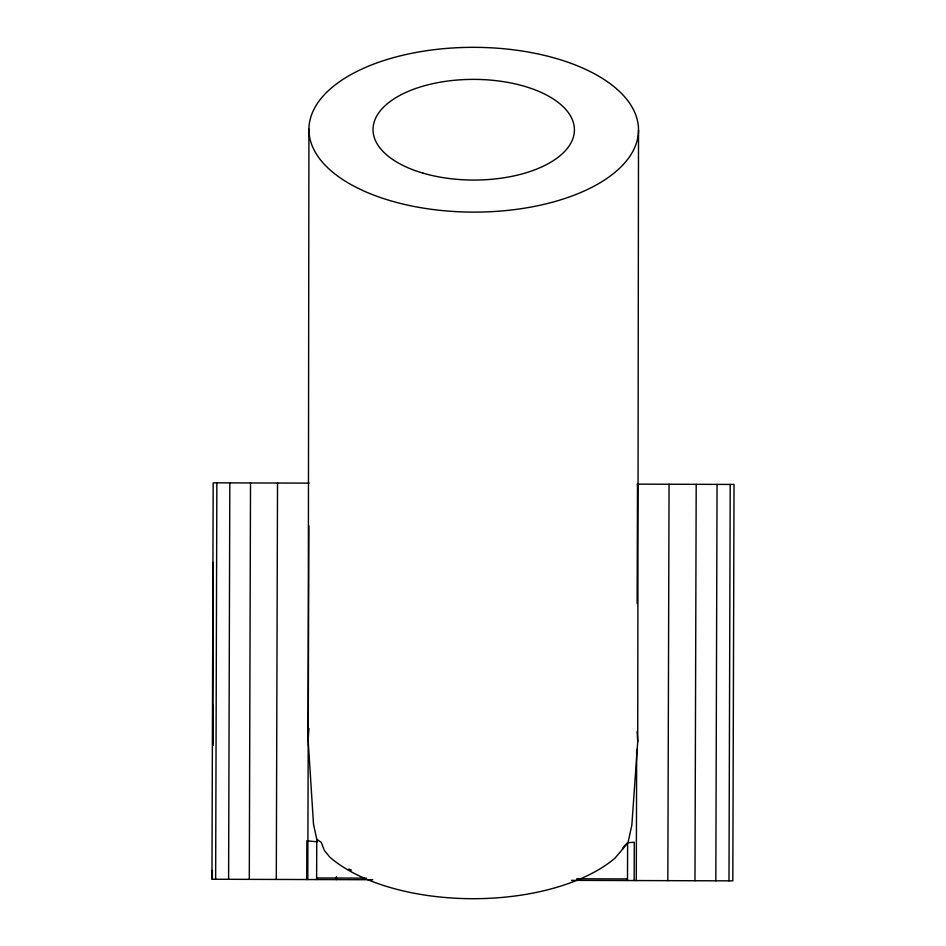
<?xml version="1.0" encoding="UTF-8"?>
<svg xmlns="http://www.w3.org/2000/svg" width="946" height="946" viewBox="0 0 946 946"><rect width="100%" height="100%" fill="white"/><g stroke="black" fill="none" stroke-linecap="round" stroke-linejoin="round"><path stroke-width="1.42" d="M306.729 879.543L306.847 840.828L317.312 841.834L313.493 824.001L308.136 739.997L308.928 129.188M316.626 879.567L316.756 839.256L321.285 842.366L324.372 850.466L329.764 857.064A164.793 82.397 0.1 0 0 615.196 857.939L627.978 842.709L631.845 825.184L637.722 741.676L638.515 130.205A164.793 82.397 0.1 0 0 391.928 58.084A164.793 82.397 0.1 0 0 390.722 200.8A164.793 82.397 0.1 0 0 638.515 130.205M212.353 879.248L212.377 870.403M212.755 745.152L213.323 562.421M213.205 745.152L213.323 705.361M215.641 879.26L216.859 482.85M228.601 879.295L229.819 482.886M249.295 879.366L250.513 482.957M276.303 879.449L277.521 483.039M307.781 879.543L308.869 525.87M336.398 879.626L336.409 876.682M627.494 880.525L627.612 842.732L634.281 842.247L634.163 880.549M636.28 880.549L636.682 749.398M637.131 603.513L637.498 484.139M667.841 880.655L669.058 484.234M694.979 880.738L696.197 484.328M715.826 880.797L717.056 484.387M728.988 880.844L730.206 484.423M308.136 739.997L308.916 728.479M622.492 849.248L623.39 846.966L627.612 842.732M309.141 483.134L213.181 482.838L211.963 879.248L372.795 879.745M637.19 484.139L734.037 484.435L732.819 880.856L571.49 880.359M316.638 877.983L366.48 878.136M576.682 878.787L627.494 878.94M348.908 869.019L351.474 870.154M637.107 731.4L637.722 741.676M423.016 173.142A100.69 50.339 0.1 0 0 574.411 130.004A100.69 50.339 0.1 0 0 423.749 85.944A100.69 50.339 0.1 0 0 423.016 173.142"/></g></svg>
